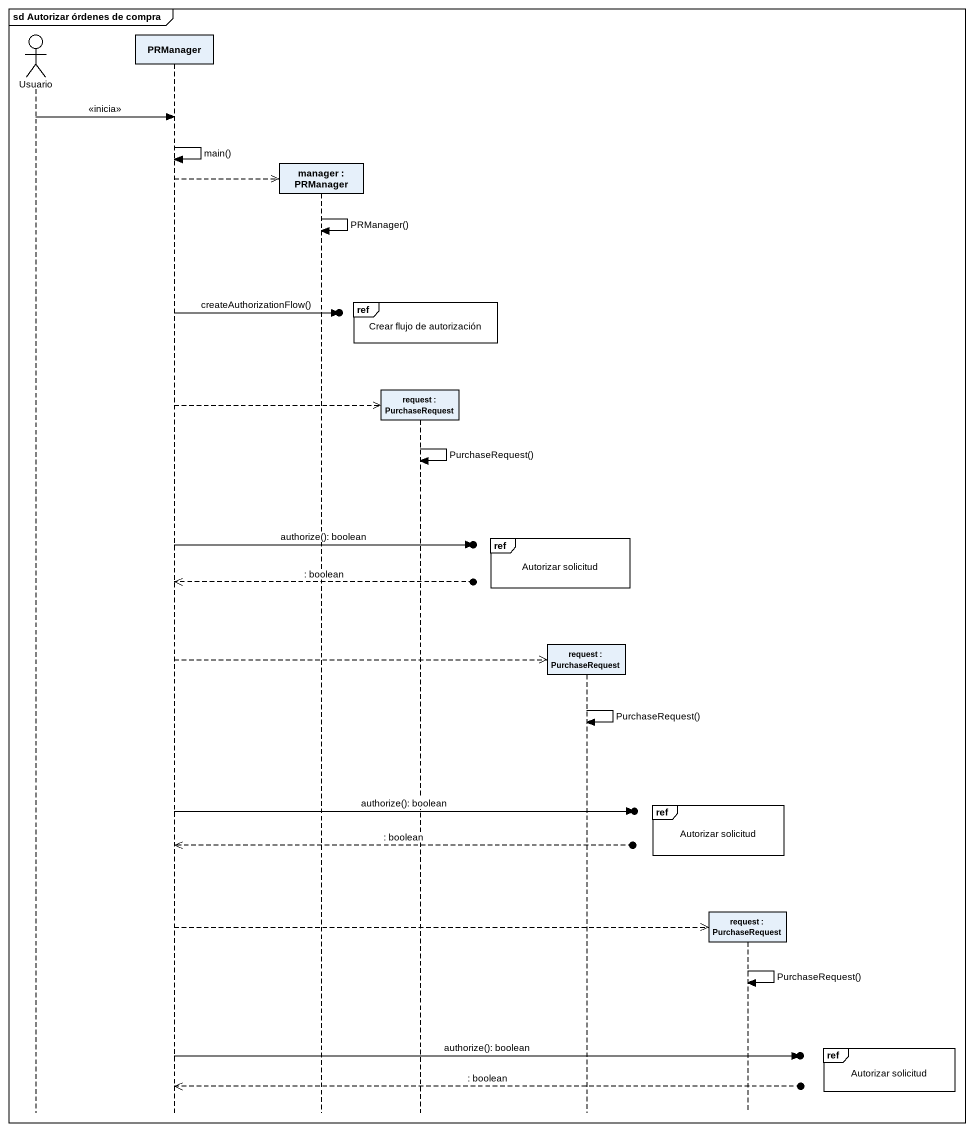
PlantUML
@startuml
mainframe sd Autorizar órdenes de compra
hide footbox
actor Usuario
participant PRManager
participant "manager : PRManager" as manager
participant "request : PurchaseRequest" as request
participant "request : PurchaseRequest" as request_2
participant "request : PurchaseRequest" as request_3

Usuario -> PRManager : <<inicia>>
PRManager -> PRManager : main()
PRManager -->> manager **
manager -> manager : PRManager()
ref over request : Crear flujo de autorización
PRManager ->o] : createAuthorizationFlow()
PRManager -->> request **
request -> request : PurchaseRequest()
ref over request_2 : Autorizar solicitud
PRManager ->o] : authorize(): boolean
PRManager <<--o] : : boolean
PRManager -->> request_2 **
request_2 -> request_2 : PurchaseRequest()
ref over request_3 : Autorizar solicitud
PRManager ->o] : authorize(): boolean
PRManager <<--o] : : boolean
PRManager -->> request_3 **
request_3 -> request_3 : PurchaseRequest()
ref over request_3 : Autorizar solicitud
PRManager ->o] : authorize(): boolean
PRManager <<--o] : : boolean
@enduml
